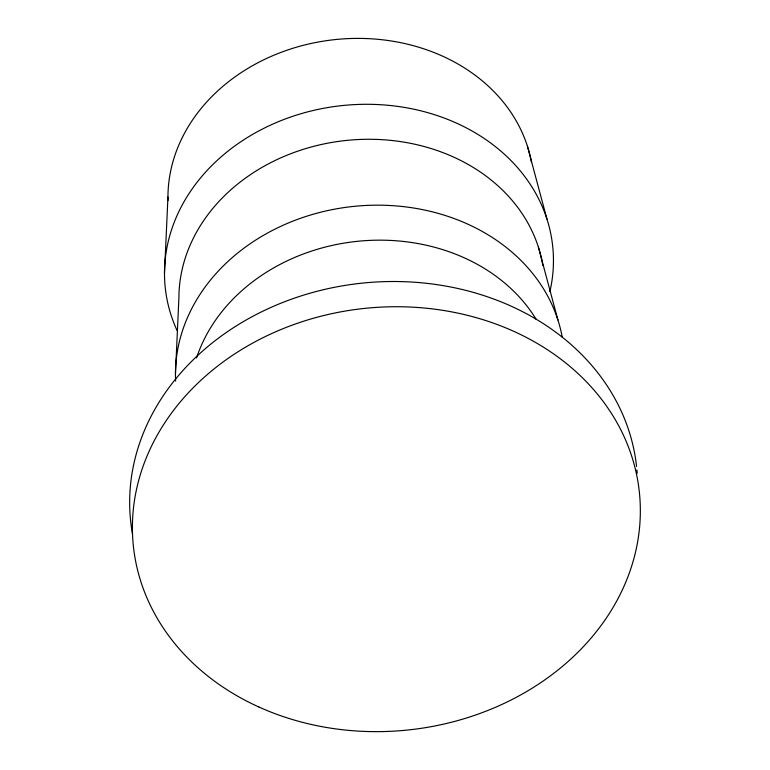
<?xml version="1.0" encoding="UTF-8"?>
<svg xmlns="http://www.w3.org/2000/svg" width="770" height="770" viewBox="0 0 770 770"><rect width="100%" height="100%" fill="white"/><g stroke="black" fill="none" stroke-linecap="round" stroke-linejoin="round"><path stroke-width="1.16" d="M164.491 273.032L167.947 197.014M175.454 373.912L178.9 297.894A183.135 152.537 -6.2 0 1 349.464 140.14A183.135 152.537 -6.2 0 1 542.831 265.467M527.44 146.281L546.941 219.065M538.403 247.16L557.894 319.945M175.618 380.996A194.829 162.278 -6.2 0 1 351.312 206.658A194.829 162.278 -6.2 0 1 562.216 337.164M177.052 330.465A194.829 162.278 -6.2 0 1 342.458 105.548A194.829 162.278 -6.2 0 1 549.905 291.599M167.985 200.537A183.135 152.537 -6.2 0 1 335.008 39.597A183.135 152.537 -6.2 0 1 531.464 162.268M196.552 357.944A183.135 152.537 -6.2 0 1 355.163 241.559A183.135 152.537 -6.2 0 1 536.218 319.415M636.906 469.892A254.427 211.914 -6.2 0 1 637.175 473.358M132.527 534.062A254.427 211.914 -6.2 0 1 353.112 284.217A254.427 211.914 -6.2 0 1 636.559 466.437M258.884 707.004A254.427 211.914 -6.2 0 0 640.342 511.29A254.427 211.914 -6.2 0 0 259.885 339.272A254.427 211.914 -6.2 0 0 258.884 707.004"/></g></svg>
